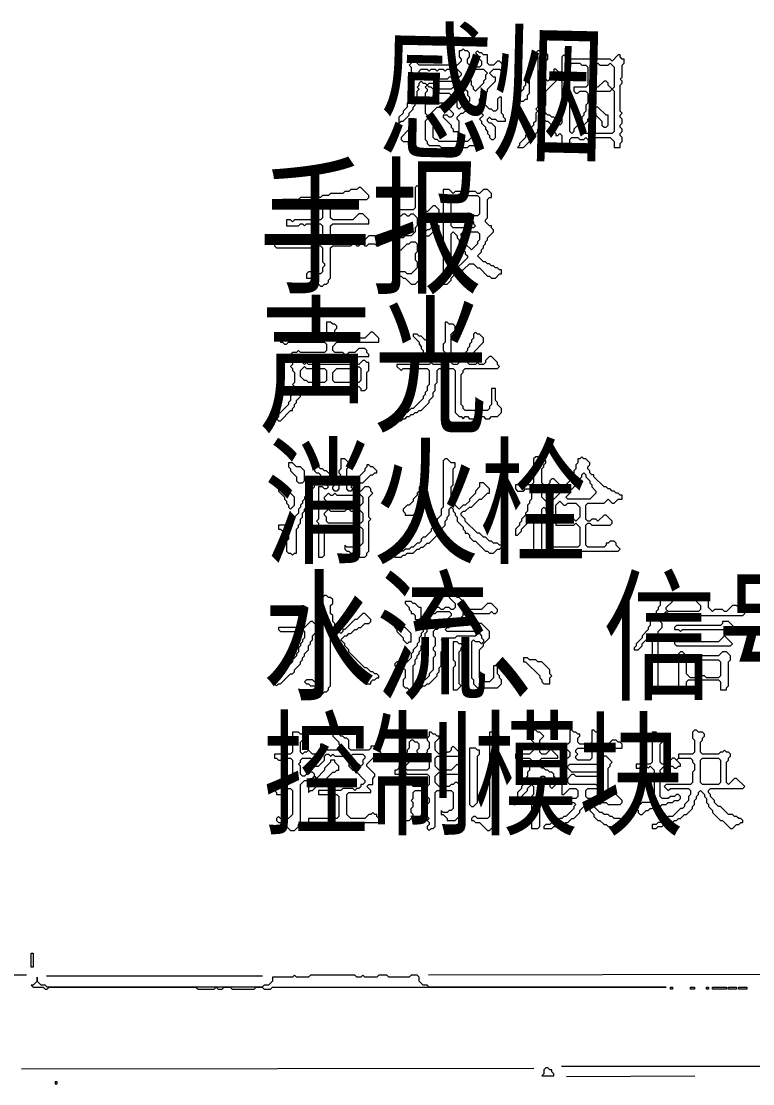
# Model space of a CAD drawing. Extents: x 20 to 3943, y 20 to 2783.
# Drawn here: x 3143 to 3507, y 26 to 555 of the extents above; entities that cross this region are included whole.
import ezdxf

# ---------------------------------------------------------------- set-up
doc = ezdxf.new("R2010")
doc.units = 0
for name, color, linetype, lineweight in [('OCR_TEXT', 6, 'Continuous', 0), ('TRACE_STRAIGHT', 5, 'Continuous', 0), ('TRACE_TEXT_SYMBOL', 6, 'Continuous', 0)]:
    doc.layers.add(name, color=color, linetype=linetype, lineweight=lineweight)
doc.styles.add('wqy-unicode', font='wqy-unicode.lff')

msp = doc.modelspace()

# ---------------------------------------------------------------- linework, layer by layer
at = {"layer": 'TRACE_STRAIGHT', "color": 5}
for p, q in [((2935.62, 79.55), (3145.62, 80.23)), ((3155.62, 79.7), (3263.13, 79.68)), ((3345.62, 80.18), (3843.13, 81)), ((3143.13, 33.44), (3398.13, 33.7)), ((3411.87, 34.74), (3659.38, 34.6)), ((3414.37, 29.59), (3478.14, 29.88))]:
    msp.add_line(p, q, dxfattribs=at)
at = {"layer": 'TRACE_TEXT_SYMBOL', "color": 6}
for points in [[(3363, 541), (3362, 540), (3361, 540), (3361, 537), (3362, 536), (3362, 535), (3360, 533), (3341, 533), (3339, 535), (3337, 535), (3337, 534), (3336, 533), (3337, 532), (3337, 521), (3336, 520), (3336, 515), (3335, 514), (3335, 512), (3333, 510), (3333, 509), (3331, 507), (3331, 504), (3332, 505), (3333, 505), (3336, 508), (3336, 509), (3338, 511), (3338, 512), (3339, 513), (3339, 515), (3340, 516), (3340, 520), (3341, 521), (3340, 522), (3341, 523), (3341, 524), (3342, 525), (3343, 524), (3344, 524), (3345, 523), (3344, 522), (3345, 521), (3345, 520), (3344, 519), (3344, 509), (3345, 508), (3345, 506), (3344, 505), (3344, 496), (3345, 495), (3345, 494), (3346, 493), (3351, 493), (3352, 492), (3365, 492), (3366, 493), (3369, 493), (3370, 494), (3371, 494), (3372, 495), (3371, 496), (3371, 497), (3369, 499), (3369, 502)], [(3383, 507), (3383, 508), (3382, 509), (3382, 517), (3381, 517), (3380, 516), (3380, 511), (3379, 510), (3378, 510), (3377, 511), (3376, 511), (3373, 514), (3372, 514), (3371, 515), (3371, 516), (3375, 520), (3375, 521), (3379, 525), (3379, 527), (3378, 527), (3376, 529), (3378, 531), (3381, 531), (3382, 530), (3383, 530), (3384, 531), (3383, 532), (3383, 533), (3381, 535), (3380, 535), (3378, 533), (3376, 533), (3375, 534), (3375, 538), (3373, 538), (3372, 539), (3371, 539), (3370, 540), (3369, 539), (3370, 538), (3370, 537), (3372, 535), (3372, 533), (3371, 532), (3370, 532), (3369, 533), (3366, 533), (3365, 534), (3365, 536), (3366, 537), (3366, 539), (3365, 540), (3364, 540), (3363, 541)], [(3400, 540), (3399, 539), (3399, 538), (3400, 537), (3400, 512), (3399, 511), (3400, 510), (3399, 509), (3399, 505), (3398, 504), (3398, 503), (3397, 502), (3397, 501), (3394, 498), (3394, 497), (3391, 494), (3391, 493), (3390, 492), (3393, 492), (3399, 498), (3399, 499), (3400, 500), (3400, 501), (3402, 503), (3402, 505), (3403, 506), (3404, 505), (3405, 505), (3407, 503), (3407, 502), (3408, 501), (3408, 500), (3409, 499), (3409, 498), (3410, 498), (3411, 499), (3412, 498), (3412, 491), (3414, 491), (3415, 492), (3416, 492), (3416, 496), (3417, 497), (3420, 497), (3421, 496), (3423, 496), (3424, 497), (3425, 496), (3428, 496), (3429, 497), (3436, 497), (3438, 495), (3438, 492), (3441, 492), (3441, 494), (3442, 495), (3442, 497), (3441, 498), (3441, 499), (3442, 500), (3442, 501), (3441, 502), (3441, 503), (3442, 504)], [(3442, 504), (3442, 506), (3441, 507), (3441, 508), (3442, 509), (3441, 510), (3441, 523), (3442, 524), (3442, 525), (3441, 526), (3442, 527), (3442, 533), (3443, 534), (3443, 536), (3442, 536), (3441, 537), (3441, 538), (3440, 538), (3437, 535), (3436, 536), (3416, 536), (3415, 537), (3414, 537), (3413, 538), (3412, 537), (3412, 530), (3411, 529), (3409, 531), (3408, 531), (3408, 529), (3406, 527), (3406, 526), (3405, 525), (3404, 526), (3404, 535), (3405, 536), (3405, 538), (3404, 539), (3403, 539), (3402, 540), (3400, 540)], [(3369, 502), (3367, 502), (3367, 497), (3365, 495), (3351, 495), (3350, 496), (3349, 496), (3348, 497), (3348, 502), (3350, 504), (3348, 506), (3347, 506), (3346, 507), (3346, 508), (3350, 512), (3355, 512), (3358, 509), (3358, 508), (3357, 507), (3356, 507), (3355, 508), (3353, 508), (3353, 507), (3357, 503), (3357, 502), (3358, 501), (3358, 500), (3361, 500), (3361, 505), (3360, 506), (3360, 507), (3362, 509), (3363, 509), (3364, 510), (3365, 510), (3367, 512), (3368, 512), (3369, 511), (3370, 511), (3373, 508), (3371, 506), (3372, 505), (3372, 504), (3374, 502), (3374, 501), (3375, 500), (3375, 499), (3376, 498), (3376, 497), (3377, 496), (3378, 496), (3379, 497), (3379, 502), (3377, 504), (3376, 504), (3375, 505), (3375, 506), (3376, 507), (3377, 506), (3379, 506), (3380, 505), (3384, 505), (3384, 506), (3383, 507)], [(3311, 472), (3310, 471), (3307, 471), (3306, 470), (3304, 470), (3303, 469), (3297, 469), (3296, 468), (3293, 468), (3292, 467), (3282, 467), (3281, 466), (3273, 466), (3272, 465), (3272, 464), (3275, 464), (3276, 463), (3277, 464), (3293, 464), (3294, 463), (3293, 462), (3293, 457), (3292, 456), (3279, 456), (3278, 455), (3277, 456), (3275, 456), (3275, 453), (3281, 453), (3282, 454), (3283, 454), (3284, 453), (3285, 454), (3292, 454), (3293, 453), (3293, 449), (3294, 448), (3294, 447), (3292, 445), (3270, 445), (3269, 444), (3269, 443), (3270, 442), (3288, 442), (3289, 443), (3292, 443), (3293, 442), (3293, 435), (3294, 434), (3294, 433), (3293, 432), (3293, 430), (3292, 429), (3289, 429), (3288, 430), (3286, 430), (3285, 429), (3285, 427), (3288, 427), (3292, 423), (3293, 423), (3294, 424), (3295, 424), (3296, 425)], [(3296, 425), (3296, 426), (3297, 427), (3297, 442), (3298, 443), (3307, 443), (3308, 444), (3309, 444), (3310, 443), (3311, 443), (3312, 444), (3313, 444), (3314, 443), (3315, 443), (3316, 444), (3319, 444), (3320, 443), (3321, 443), (3322, 444), (3322, 445), (3319, 448), (3316, 448), (3313, 445), (3311, 445), (3310, 446), (3306, 446), (3305, 445), (3304, 445), (3303, 446), (3302, 446), (3301, 445), (3298, 445), (3297, 446), (3297, 453), (3298, 454), (3316, 454), (3316, 456), (3313, 459), (3311, 459), (3308, 456), (3298, 456), (3297, 457), (3297, 464), (3298, 465), (3305, 465), (3306, 466), (3315, 466), (3316, 467), (3316, 468), (3312, 472), (3311, 472)], [(3340, 473), (3339, 472), (3339, 462), (3338, 461), (3329, 461), (3328, 460), (3330, 458), (3332, 458), (3333, 459), (3334, 459), (3335, 458), (3336, 458), (3337, 459), (3338, 459), (3340, 457), (3340, 453), (3339, 452), (3339, 450), (3337, 448), (3334, 448), (3333, 447), (3331, 447), (3330, 446), (3328, 446), (3328, 445), (3330, 443), (3330, 442), (3331, 441), (3332, 441), (3335, 444), (3336, 444), (3337, 445), (3339, 445), (3340, 444), (3340, 440), (3339, 439), (3339, 436), (3340, 435), (3340, 432), (3337, 429), (3335, 429), (3334, 430), (3330, 430), (3330, 428), (3332, 428), (3333, 427), (3334, 427), (3337, 424), (3339, 424), (3343, 428), (3343, 447), (3344, 448), (3346, 448), (3348, 450), (3349, 450), (3350, 451), (3351, 451), (3351, 453), (3349, 453), (3348, 452), (3347, 452), (3346, 451), (3345, 451), (3344, 450)], [(3344, 450), (3343, 451), (3343, 458), (3344, 459), (3346, 459), (3347, 458), (3349, 458), (3350, 459), (3351, 459), (3351, 461), (3349, 463), (3348, 463), (3345, 460), (3343, 462), (3343, 468), (3344, 469), (3344, 471), (3343, 471), (3342, 472), (3341, 472), (3340, 473)], [(3295, 405), (3295, 398), (3294, 397), (3272, 397), (3272, 395), (3273, 395), (3274, 394), (3275, 394), (3276, 395), (3294, 395), (3295, 394), (3295, 391), (3294, 390), (3282, 390), (3281, 391), (3280, 390), (3278, 390), (3277, 389), (3279, 387), (3279, 386), (3278, 385), (3278, 384), (3277, 383), (3278, 382), (3278, 381), (3279, 380), (3279, 375), (3278, 374), (3279, 373), (3278, 372), (3278, 369), (3277, 368), (3277, 366), (3276, 365), (3276, 364), (3271, 359), (3271, 358), (3270, 357), (3271, 356), (3272, 356), (3277, 361), (3278, 361), (3278, 362), (3279, 363), (3279, 364), (3280, 365), (3280, 366), (3282, 368), (3282, 372), (3283, 373), (3311, 373), (3312, 372), (3312, 371), (3314, 371), (3315, 372), (3315, 380), (3316, 381), (3316, 385), (3315, 385), (3314, 386), (3313, 386), (3311, 384), (3286, 384), (3285, 385)], [(3285, 385), (3284, 384), (3283, 385), (3282, 385), (3281, 386), (3281, 387), (3282, 388), (3316, 388), (3316, 389), (3315, 390), (3315, 391), (3314, 392), (3311, 392), (3309, 390), (3306, 390), (3305, 389), (3304, 389), (3303, 390), (3299, 390), (3298, 391), (3298, 393), (3300, 395), (3321, 395), (3321, 397), (3318, 400), (3317, 400), (3314, 397), (3300, 397), (3298, 399), (3299, 400), (3299, 401), (3300, 402), (3300, 403), (3299, 404), (3298, 404), (3297, 405), (3295, 405)], [(3354, 405), (3354, 395), (3353, 394), (3353, 391), (3354, 390), (3354, 386), (3352, 384), (3348, 384), (3347, 385), (3348, 386), (3348, 392), (3346, 394), (3346, 395), (3345, 396), (3344, 396), (3342, 398), (3341, 398), (3340, 399), (3338, 399), (3338, 398), (3341, 395), (3341, 394), (3342, 393), (3342, 392), (3343, 391), (3343, 390), (3344, 389), (3344, 388), (3347, 385), (3346, 384), (3330, 384), (3330, 383), (3332, 381), (3333, 382), (3345, 382), (3346, 381), (3346, 374), (3345, 373), (3345, 371), (3344, 370), (3344, 369), (3343, 368), (3343, 367), (3338, 362), (3337, 362), (3335, 360), (3334, 360), (3333, 359), (3331, 359), (3330, 358), (3329, 358), (3329, 356), (3332, 356), (3333, 357), (3334, 357), (3335, 358), (3336, 358), (3337, 359), (3338, 359), (3339, 360), (3340, 360), (3341, 361), (3342, 361), (3346, 365)], [(3371, 399), (3370, 399), (3369, 400), (3368, 399), (3368, 397), (3367, 396), (3367, 395), (3366, 394), (3366, 393), (3365, 392), (3365, 391), (3363, 389), (3363, 388), (3362, 387), (3362, 386), (3360, 384), (3358, 384), (3357, 385), (3357, 399), (3359, 401), (3359, 403), (3358, 404), (3356, 404), (3355, 405), (3354, 405)], [(3346, 365), (3346, 366), (3348, 368), (3348, 370), (3349, 371), (3349, 374), (3350, 375), (3350, 381), (3351, 382), (3358, 382), (3359, 381), (3359, 360), (3361, 358), (3362, 358), (3363, 357), (3364, 358), (3365, 358), (3366, 357), (3371, 357), (3372, 358), (3373, 358), (3374, 357), (3376, 357), (3377, 358), (3380, 358), (3382, 360), (3382, 362), (3380, 364), (3380, 365), (3379, 366), (3379, 372), (3377, 372), (3377, 364), (3376, 363), (3376, 362), (3375, 361), (3364, 361), (3363, 362), (3363, 363), (3362, 364), (3362, 379), (3363, 380), (3363, 381), (3364, 382), (3380, 382), (3381, 383), (3380, 384), (3380, 385), (3377, 388), (3376, 388), (3374, 386), (3374, 385), (3373, 384), (3371, 384), (3370, 385), (3369, 384), (3366, 384), (3365, 385), (3365, 386), (3368, 389), (3368, 390), (3373, 395), (3373, 397), (3371, 399)], [(3302, 337), (3302, 332), (3301, 331), (3301, 330), (3302, 329), (3301, 328), (3302, 327), (3302, 326), (3301, 325), (3301, 322), (3300, 321), (3299, 321), (3298, 322), (3298, 323), (3299, 324), (3299, 326), (3298, 327), (3298, 328), (3295, 331), (3294, 331), (3293, 332), (3292, 332), (3291, 333), (3290, 333), (3289, 332), (3289, 331), (3290, 330), (3291, 330), (3292, 329), (3292, 328), (3294, 326), (3294, 325), (3296, 323), (3295, 322), (3294, 322), (3293, 323), (3291, 323), (3291, 307), (3290, 306), (3291, 305), (3291, 288), (3293, 288), (3294, 289), (3294, 301), (3296, 303), (3312, 303), (3313, 302), (3313, 295), (3311, 293), (3305, 293), (3304, 294), (3304, 292), (3305, 291), (3306, 291), (3307, 290), (3308, 290), (3310, 288), (3314, 288), (3315, 289), (3315, 290), (3316, 291), (3316, 306), (3317, 307), (3316, 308)], [(3316, 308), (3316, 318), (3318, 320), (3317, 321), (3317, 322), (3316, 323), (3314, 323), (3312, 321), (3310, 321), (3309, 322), (3312, 325), (3313, 325), (3317, 329), (3318, 329), (3319, 330), (3320, 330), (3320, 331), (3318, 333), (3317, 333), (3316, 334), (3315, 334), (3315, 333), (3314, 332), (3314, 331), (3310, 327), (3310, 326), (3307, 323), (3308, 322), (3307, 321), (3306, 321), (3305, 322), (3305, 332), (3307, 334), (3307, 335), (3306, 335), (3304, 337), (3302, 337)], [(3354, 337), (3353, 336), (3353, 313), (3352, 312), (3352, 309), (3350, 307), (3350, 306), (3349, 305), (3349, 304), (3347, 302), (3347, 301), (3344, 298), (3343, 298), (3342, 297), (3342, 296), (3341, 295), (3340, 295), (3338, 293), (3337, 293), (3336, 292), (3334, 292), (3333, 291), (3332, 291), (3331, 290), (3329, 290), (3329, 288), (3332, 288), (3333, 289), (3334, 289), (3335, 290), (3338, 290), (3340, 292), (3341, 292), (3342, 293), (3343, 293), (3345, 295), (3346, 295), (3350, 299), (3350, 300), (3351, 301), (3352, 301), (3352, 302), (3354, 304), (3354, 306), (3355, 307), (3355, 308), (3356, 309), (3356, 312), (3357, 313), (3358, 312), (3358, 311), (3359, 310), (3359, 309), (3360, 308), (3360, 306), (3363, 303), (3363, 302), (3364, 301), (3364, 300), (3365, 300), (3366, 299), (3366, 298), (3368, 296), (3369, 296)], [(3369, 296), (3374, 291), (3375, 291), (3376, 290), (3378, 290), (3380, 292), (3381, 292), (3382, 293), (3382, 294), (3381, 294), (3380, 295), (3378, 295), (3377, 296), (3376, 296), (3374, 298), (3373, 298), (3371, 300), (3370, 300), (3364, 306), (3364, 307), (3362, 309), (3362, 310), (3363, 311), (3364, 311), (3366, 313), (3367, 313), (3371, 317), (3372, 317), (3375, 320), (3376, 320), (3376, 322), (3373, 325), (3371, 325), (3371, 323), (3369, 321), (3369, 320), (3366, 317), (3366, 316), (3364, 314), (3363, 314), (3361, 312), (3359, 314), (3359, 315), (3357, 317), (3357, 323), (3358, 324), (3358, 332), (3359, 333), (3359, 335), (3357, 335), (3355, 337), (3354, 337)], [(3399, 338), (3398, 337), (3398, 325), (3397, 324), (3389, 324), (3389, 322), (3390, 321), (3393, 321), (3394, 322), (3396, 322), (3397, 321), (3397, 317), (3396, 316), (3396, 315), (3395, 314), (3395, 311), (3394, 310), (3394, 309), (3392, 307), (3392, 306), (3391, 305), (3391, 304), (3389, 302), (3389, 299), (3390, 299), (3392, 301), (3392, 302), (3395, 305), (3395, 306), (3396, 307), (3396, 308), (3397, 309), (3398, 308), (3398, 291), (3397, 290), (3397, 289), (3401, 289), (3402, 290), (3402, 312), (3403, 313), (3404, 312), (3404, 311), (3407, 308), (3408, 308), (3409, 309), (3409, 314), (3411, 316), (3413, 314), (3414, 314), (3415, 315), (3419, 315), (3421, 313), (3421, 308), (3419, 306), (3418, 307), (3414, 307), (3413, 306), (3409, 306), (3409, 304), (3418, 304), (3419, 305), (3421, 303), (3421, 294), (3420, 293)], [(3419, 334), (3419, 332), (3418, 331), (3418, 329), (3416, 327), (3416, 326), (3414, 324), (3414, 323), (3412, 321), (3411, 322), (3411, 324), (3408, 327), (3407, 327), (3406, 326), (3406, 325), (3405, 324), (3403, 324), (3402, 325), (3402, 332), (3403, 333), (3403, 334), (3404, 335), (3404, 336), (3403, 337), (3401, 337), (3400, 338), (3399, 338)], [(3420, 293), (3405, 293), (3405, 291), (3440, 291), (3441, 292), (3439, 294), (3439, 295), (3438, 296), (3436, 296), (3435, 295), (3434, 295), (3434, 294), (3433, 293), (3425, 293), (3424, 294), (3424, 304), (3425, 305), (3426, 305), (3427, 304), (3436, 304), (3437, 305), (3437, 306), (3434, 309), (3433, 309), (3430, 306), (3429, 307), (3427, 307), (3426, 306), (3425, 306), (3424, 307), (3424, 314), (3425, 315), (3433, 315), (3435, 317), (3437, 315), (3438, 315), (3440, 317), (3442, 317), (3442, 319), (3441, 319), (3440, 320), (3439, 320), (3438, 321), (3437, 321), (3436, 322), (3435, 322), (3434, 323), (3433, 323), (3428, 328), (3428, 329), (3427, 329), (3426, 330), (3426, 331), (3425, 332), (3425, 333), (3426, 334), (3426, 335), (3424, 337), (3423, 337), (3422, 338), (3421, 337), (3420, 337), (3420, 335), (3419, 334)], [(3478, 270), (3478, 268), (3479, 267), (3479, 266), (3481, 264), (3481, 262), (3480, 261), (3465, 261), (3464, 262), (3464, 263), (3467, 266), (3467, 268), (3466, 268), (3465, 269), (3462, 269), (3462, 268), (3461, 267), (3461, 264), (3460, 263), (3460, 262), (3459, 261), (3459, 260), (3458, 259), (3458, 258), (3456, 256), (3456, 254), (3455, 253), (3455, 252), (3452, 249), (3452, 248), (3449, 245), (3449, 244), (3448, 243), (3448, 242), (3450, 242), (3452, 244), (3452, 245), (3455, 248), (3456, 248), (3457, 247), (3457, 221), (3459, 221), (3460, 222), (3460, 251), (3462, 253), (3462, 255), (3461, 256), (3461, 257), (3463, 259), (3463, 260), (3464, 261), (3466, 259), (3502, 259), (3503, 260), (3499, 264), (3497, 264), (3494, 261), (3493, 261), (3492, 262), (3488, 262), (3487, 261), (3485, 263), (3485, 266), (3483, 268)], [(3483, 268), (3482, 268), (3480, 270), (3478, 270)], [(3294, 269), (3293, 268), (3293, 227), (3292, 226), (3291, 227), (3290, 226), (3289, 226), (3288, 227), (3285, 227), (3284, 226), (3285, 225), (3286, 225), (3287, 224), (3289, 224), (3291, 222), (3291, 221), (3292, 220), (3293, 220), (3294, 221), (3295, 221), (3296, 222), (3296, 223), (3297, 224), (3297, 250), (3298, 251), (3299, 250), (3299, 248), (3300, 247), (3300, 245), (3301, 244), (3301, 243), (3302, 242), (3302, 241), (3304, 239), (3304, 237), (3306, 235), (3306, 234), (3308, 232), (3308, 231), (3309, 231), (3315, 225), (3317, 225), (3317, 226), (3318, 227), (3319, 227), (3320, 228), (3321, 228), (3321, 229), (3320, 230), (3319, 230), (3318, 231), (3317, 231), (3315, 233), (3314, 233), (3306, 241), (3306, 242), (3304, 244), (3304, 245), (3302, 247), (3304, 249), (3305, 249), (3306, 250), (3307, 250), (3309, 252)], [(3309, 252), (3310, 252), (3311, 253), (3312, 253), (3314, 255), (3316, 255), (3317, 256), (3317, 257), (3314, 260), (3313, 260), (3310, 257), (3309, 257), (3304, 252), (3303, 252), (3303, 251), (3302, 250), (3299, 253), (3299, 255), (3298, 256), (3298, 259), (3297, 260), (3297, 264), (3298, 265), (3298, 267), (3297, 268), (3296, 268), (3295, 269), (3294, 269)], [(3356, 269), (3356, 268), (3359, 265), (3359, 263), (3358, 262), (3357, 262), (3356, 263), (3354, 263), (3353, 262), (3352, 262), (3351, 263), (3347, 263), (3346, 262), (3346, 261), (3347, 260), (3349, 260), (3350, 261), (3356, 261), (3357, 260), (3357, 259), (3354, 256), (3354, 255), (3352, 253), (3351, 253), (3350, 252), (3349, 252), (3348, 251), (3348, 249), (3349, 248), (3349, 244), (3348, 243), (3348, 242), (3349, 241), (3349, 239), (3348, 238), (3348, 232), (3346, 230), (3346, 229), (3344, 227), (3343, 227), (3339, 223), (3338, 224), (3338, 234), (3339, 235), (3339, 237), (3340, 238), (3340, 239), (3341, 240), (3341, 241), (3342, 242), (3342, 244), (3343, 245), (3343, 247), (3344, 248), (3344, 250), (3345, 251), (3345, 252), (3346, 253), (3346, 255), (3347, 256), (3347, 257), (3345, 257), (3345, 256), (3344, 255)], [(3380, 223), (3382, 225), (3382, 227), (3381, 228), (3381, 229), (3380, 230), (3380, 234), (3378, 234), (3378, 228), (3376, 226), (3373, 226), (3371, 228), (3371, 242), (3373, 244), (3373, 245), (3376, 248), (3376, 251), (3372, 255), (3371, 255), (3369, 257), (3367, 257), (3367, 255), (3370, 252), (3369, 251), (3355, 251), (3354, 252), (3355, 253), (3356, 253), (3360, 257), (3361, 257), (3363, 259), (3363, 260), (3364, 261), (3367, 261), (3368, 260), (3376, 260), (3377, 261), (3378, 260), (3379, 260), (3380, 261), (3380, 262), (3377, 265), (3375, 265), (3372, 262), (3364, 262), (3363, 263), (3363, 266), (3361, 268), (3360, 268), (3359, 269), (3356, 269)], [(3344, 255), (3344, 254), (3343, 253), (3343, 251), (3342, 250), (3342, 249), (3341, 248), (3341, 246), (3340, 245), (3340, 244), (3338, 242), (3338, 241), (3337, 240), (3337, 238), (3334, 235), (3333, 235), (3332, 236), (3330, 236), (3329, 235), (3329, 234), (3331, 234), (3332, 233), (3333, 233), (3334, 232), (3334, 228), (3333, 227), (3333, 224), (3334, 223), (3335, 223), (3336, 222), (3341, 222), (3343, 224), (3344, 224), (3345, 225), (3346, 225), (3350, 229), (3350, 230), (3351, 231), (3351, 233), (3352, 234), (3352, 241), (3354, 243), (3354, 245), (3352, 247), (3353, 248), (3359, 248), (3360, 249), (3369, 249), (3370, 250), (3371, 250), (3372, 249), (3372, 248), (3373, 247), (3373, 246), (3372, 245), (3371, 246), (3369, 246), (3368, 247), (3367, 246), (3367, 228), (3368, 227), (3368, 225), (3370, 223), (3380, 223)], [(3278, 201), (3278, 191), (3277, 190), (3269, 190), (3269, 188), (3270, 188), (3271, 187), (3272, 187), (3273, 188), (3277, 188), (3278, 187), (3278, 178), (3277, 177), (3276, 177), (3275, 176), (3272, 176), (3271, 175), (3269, 175), (3269, 172), (3270, 171), (3270, 170), (3273, 170), (3276, 173), (3277, 173), (3278, 172), (3278, 160), (3276, 158), (3272, 158), (3271, 159), (3270, 158), (3270, 157), (3271, 156), (3272, 156), (3273, 155), (3274, 155), (3277, 152), (3279, 152), (3281, 154), (3281, 155), (3282, 156), (3282, 175), (3284, 177), (3286, 177), (3287, 178), (3288, 178), (3289, 177), (3286, 174), (3286, 171), (3287, 172), (3288, 172), (3292, 176), (3293, 176), (3294, 177), (3295, 177), (3295, 178), (3298, 181), (3299, 181), (3300, 182), (3301, 182), (3301, 184), (3299, 186), (3299, 187), (3297, 187), (3297, 186)], [(3302, 193), (3301, 192), (3295, 192), (3294, 193), (3294, 194), (3293, 195), (3292, 195), (3292, 193), (3291, 192), (3291, 191), (3290, 190), (3288, 190), (3286, 192), (3285, 191), (3284, 191), (3283, 190), (3282, 191), (3282, 196), (3284, 198), (3284, 199), (3283, 200), (3282, 200), (3281, 201), (3278, 201)], [(3300, 170), (3301, 169), (3301, 159), (3300, 158), (3286, 158), (3286, 156), (3287, 155), (3291, 155), (3292, 156), (3293, 156), (3294, 155), (3298, 155), (3299, 156), (3300, 156), (3301, 155), (3302, 155), (3303, 156), (3321, 156), (3322, 157), (3320, 159), (3320, 160), (3319, 160), (3318, 161), (3317, 160), (3316, 160), (3314, 158), (3307, 158), (3305, 160), (3305, 170), (3306, 171), (3317, 171), (3317, 172), (3315, 174), (3316, 175), (3318, 175), (3318, 178), (3319, 179), (3319, 180), (3315, 184), (3315, 185), (3319, 189), (3320, 189), (3321, 190), (3322, 190), (3322, 191), (3319, 194), (3317, 194), (3317, 193), (3316, 192), (3307, 192), (3306, 193), (3306, 197), (3305, 198), (3304, 198), (3303, 199), (3302, 199), (3300, 201), (3299, 201), (3298, 200), (3298, 199), (3301, 196), (3301, 195), (3302, 194), (3302, 193)], [(3346, 201), (3346, 199), (3345, 198), (3345, 197), (3346, 196), (3346, 193), (3345, 192), (3345, 191), (3344, 190), (3341, 190), (3340, 191), (3340, 192), (3341, 193), (3341, 195), (3340, 196), (3339, 196), (3338, 197), (3337, 197), (3336, 196), (3336, 193), (3335, 192), (3335, 191), (3334, 190), (3334, 189), (3333, 188), (3333, 187), (3332, 186), (3332, 185), (3331, 184), (3331, 183), (3330, 182), (3329, 182), (3329, 180), (3331, 180), (3332, 181), (3334, 181), (3335, 180), (3345, 180), (3346, 179), (3346, 175), (3345, 174), (3338, 174), (3337, 175), (3336, 175), (3335, 176), (3334, 176), (3334, 157), (3336, 157), (3338, 159), (3338, 160), (3337, 161), (3337, 163), (3338, 164), (3338, 166), (3337, 167), (3338, 168), (3338, 171), (3339, 172), (3344, 172), (3345, 171), (3345, 169), (3346, 168), (3346, 166), (3345, 165)], [(3354, 190), (3351, 190), (3349, 192), (3349, 196), (3351, 198), (3351, 199), (3350, 199), (3349, 200), (3348, 200), (3347, 201), (3346, 201)], [(3397, 202), (3397, 197), (3398, 196), (3398, 192), (3396, 190), (3389, 190), (3389, 188), (3390, 187), (3391, 188), (3396, 188), (3397, 187), (3397, 185), (3396, 184), (3396, 182), (3395, 181), (3395, 179), (3394, 178), (3394, 177), (3393, 176), (3393, 175), (3392, 174), (3392, 173), (3390, 171), (3390, 169), (3388, 167), (3388, 165), (3389, 165), (3392, 168), (3392, 169), (3395, 172), (3395, 173), (3397, 175), (3398, 174), (3398, 170), (3397, 169), (3397, 153), (3400, 153), (3401, 154), (3401, 178), (3402, 179), (3403, 179), (3404, 178), (3404, 177), (3406, 175), (3406, 174), (3407, 173), (3409, 175), (3409, 178), (3408, 179), (3408, 180), (3407, 181), (3406, 181), (3405, 182), (3404, 182), (3403, 183), (3402, 183), (3401, 184), (3401, 187), (3402, 188), (3410, 188), (3410, 189), (3407, 192), (3408, 193), (3414, 193)], [(3421, 199), (3421, 200), (3420, 200), (3419, 201), (3418, 201), (3417, 202), (3416, 202), (3416, 196), (3415, 195), (3407, 195), (3407, 193), (3404, 190), (3402, 190), (3401, 191), (3401, 197), (3403, 199), (3401, 201), (3400, 201), (3399, 202), (3397, 202)], [(3438, 158), (3437, 159), (3436, 159), (3435, 160), (3433, 160), (3432, 161), (3431, 161), (3428, 164), (3428, 165), (3429, 166), (3430, 166), (3431, 165), (3432, 166), (3434, 166), (3435, 165), (3441, 165), (3442, 166), (3442, 167), (3439, 170), (3437, 170), (3435, 168), (3434, 168), (3433, 167), (3431, 167), (3430, 168), (3425, 168), (3424, 169), (3424, 172), (3425, 173), (3431, 173), (3432, 172), (3432, 171), (3435, 171), (3435, 183), (3436, 184), (3436, 185), (3437, 186), (3434, 189), (3433, 189), (3431, 187), (3430, 188), (3430, 192), (3431, 193), (3442, 193), (3442, 195), (3441, 196), (3440, 196), (3439, 197), (3437, 197), (3435, 195), (3431, 195), (3430, 196), (3430, 197), (3432, 199), (3430, 201), (3429, 201), (3428, 202), (3427, 202), (3427, 196), (3426, 195), (3421, 195), (3420, 196), (3420, 198), (3421, 199)], [(3478, 202), (3477, 201), (3477, 198), (3478, 197), (3478, 191), (3477, 190), (3470, 190), (3470, 188), (3469, 187), (3468, 188), (3467, 188), (3465, 186), (3464, 186), (3463, 185), (3462, 185), (3461, 186), (3461, 195), (3463, 197), (3463, 199), (3462, 200), (3460, 200), (3459, 201), (3457, 201), (3457, 186), (3456, 185), (3449, 185), (3449, 183), (3453, 183), (3454, 184), (3455, 183), (3456, 184), (3458, 182), (3458, 168), (3456, 166), (3452, 166), (3451, 165), (3449, 165), (3449, 163), (3450, 162), (3450, 161), (3451, 160), (3452, 160), (3454, 162), (3455, 162), (3456, 163), (3457, 163), (3458, 164), (3461, 164), (3462, 165), (3464, 165), (3465, 166), (3467, 166), (3468, 167), (3470, 167), (3471, 168), (3471, 169), (3470, 170), (3469, 170), (3468, 169), (3466, 169), (3465, 168), (3462, 168), (3461, 169), (3461, 179)], [(3480, 171), (3481, 172), (3483, 170), (3483, 169), (3484, 168), (3484, 166), (3485, 165), (3485, 164), (3487, 162), (3487, 161), (3491, 157), (3492, 157), (3496, 153), (3497, 153), (3499, 155), (3500, 155), (3501, 156), (3502, 156), (3502, 157), (3501, 158), (3500, 158), (3499, 159), (3498, 159), (3497, 160), (3495, 160), (3491, 164), (3490, 164), (3488, 166), (3488, 167), (3486, 169), (3486, 170), (3485, 171), (3485, 172), (3486, 173), (3502, 173), (3503, 174), (3499, 178), (3498, 178), (3495, 175), (3494, 176), (3494, 186), (3495, 187), (3495, 188), (3496, 189), (3496, 190), (3495, 191), (3494, 191), (3493, 192), (3492, 191), (3491, 191), (3490, 190), (3482, 190), (3481, 191), (3481, 196), (3482, 197), (3482, 198), (3483, 199), (3483, 200), (3482, 201), (3480, 201), (3479, 202), (3478, 202)], [(3345, 165), (3345, 159), (3346, 158), (3345, 157), (3346, 156), (3346, 155), (3345, 154), (3345, 153), (3346, 152), (3347, 153), (3348, 153), (3349, 154), (3349, 171), (3350, 172), (3357, 172), (3358, 171), (3358, 163), (3357, 162), (3356, 162), (3355, 161), (3353, 161), (3352, 162), (3352, 160), (3353, 160), (3355, 158), (3355, 157), (3359, 157), (3361, 159), (3361, 171), (3362, 172), (3362, 174), (3360, 176), (3359, 176), (3358, 175), (3357, 175), (3356, 174), (3351, 174), (3349, 176), (3349, 179), (3351, 181), (3352, 180), (3363, 180), (3364, 181), (3362, 183), (3362, 184), (3361, 184), (3360, 185), (3357, 182), (3355, 182), (3354, 183), (3353, 183), (3352, 182), (3351, 182), (3349, 184), (3349, 188), (3350, 189), (3362, 189), (3362, 190), (3358, 194), (3357, 193), (3357, 192), (3356, 191), (3355, 191), (3354, 190)], [(3414, 193), (3416, 191), (3416, 189), (3415, 188), (3414, 188), (3413, 189), (3412, 189), (3412, 170), (3413, 170), (3416, 173), (3419, 173), (3420, 172), (3420, 169), (3419, 168), (3405, 168), (3405, 167), (3406, 166), (3406, 165), (3407, 166), (3418, 166), (3419, 165), (3418, 164), (3418, 163), (3414, 159), (3413, 159), (3412, 158), (3411, 158), (3410, 157), (3409, 157), (3408, 156), (3407, 156), (3406, 155), (3404, 155), (3403, 154), (3403, 153), (3407, 153), (3408, 154), (3411, 154), (3412, 155), (3413, 155), (3414, 156), (3415, 156), (3417, 158), (3418, 158), (3421, 161), (3421, 162), (3424, 165), (3426, 163), (3426, 162), (3428, 160), (3428, 159), (3430, 157), (3431, 157), (3433, 155), (3434, 155), (3435, 154), (3436, 154), (3437, 153), (3438, 153), (3441, 156), (3442, 156), (3442, 157), (3441, 158), (3438, 158)], [(3297, 186), (3294, 183), (3294, 182), (3290, 178), (3289, 179), (3289, 180), (3288, 181), (3287, 181), (3286, 180), (3285, 180), (3284, 179), (3283, 179), (3282, 180), (3282, 184), (3281, 185), (3282, 186), (3282, 187), (3283, 188), (3287, 188), (3288, 187), (3288, 185), (3289, 184), (3291, 184), (3294, 187), (3294, 189), (3295, 190), (3296, 190), (3297, 189), (3298, 190), (3299, 189), (3303, 189), (3304, 190), (3305, 190), (3306, 189), (3307, 189), (3308, 190), (3313, 190), (3314, 189), (3314, 188), (3313, 187), (3313, 185), (3312, 184), (3311, 185), (3309, 185), (3308, 186), (3307, 186), (3306, 185), (3306, 184), (3308, 182), (3309, 182), (3314, 177), (3314, 176), (3313, 175), (3312, 175), (3312, 174), (3311, 173), (3310, 173), (3309, 172), (3308, 173), (3303, 173), (3302, 172), (3291, 172), (3291, 170), (3300, 170)], [(3461, 179), (3462, 180), (3461, 181), (3461, 182), (3463, 184), (3467, 184), (3468, 183), (3469, 183), (3470, 184), (3471, 184), (3471, 185), (3469, 187), (3470, 188), (3476, 188), (3477, 187), (3477, 186), (3478, 185), (3478, 182), (3477, 181), (3477, 176), (3476, 175), (3464, 175), (3463, 174), (3465, 172), (3466, 173), (3475, 173), (3476, 172), (3476, 170), (3475, 169), (3475, 167), (3473, 165), (3473, 164), (3472, 163), (3471, 163), (3467, 159), (3465, 159), (3463, 157), (3462, 157), (3461, 156), (3460, 156), (3459, 155), (3457, 155), (3457, 153), (3459, 153), (3460, 154), (3462, 154), (3463, 155), (3465, 155), (3466, 156), (3467, 156), (3468, 157), (3469, 157), (3470, 158), (3471, 158), (3473, 160), (3474, 160), (3477, 163), (3477, 164), (3478, 165), (3478, 167), (3479, 168), (3479, 169), (3480, 170), (3480, 171)]]:
    msp.add_lwpolyline(points, dxfattribs=at)
for points in [[(3341, 530), (3342, 531), (3345, 531), (3346, 530), (3347, 531), (3349, 531), (3350, 530), (3351, 531), (3353, 531), (3354, 530), (3355, 531), (3356, 531), (3358, 529), (3358, 528), (3357, 527), (3356, 527), (3355, 526), (3348, 526), (3347, 527), (3345, 527), (3344, 526), (3342, 526), (3341, 527)], [(3359, 530), (3360, 531), (3362, 529), (3362, 528), (3361, 527), (3359, 529)], [(3366, 530), (3367, 531), (3373, 531), (3375, 529), (3374, 528), (3374, 526), (3373, 525), (3373, 524), (3369, 520), (3368, 521), (3368, 522), (3367, 523), (3367, 525), (3366, 526)], [(3416, 533), (3417, 534), (3421, 534), (3422, 533), (3424, 533), (3425, 532), (3425, 523), (3424, 522), (3418, 522), (3418, 520), (3419, 519), (3420, 519), (3421, 520), (3424, 520), (3425, 519), (3425, 514), (3424, 513), (3424, 510), (3423, 509), (3423, 508), (3422, 507), (3422, 506), (3421, 505), (3421, 504), (3418, 501), (3418, 500), (3417, 499), (3416, 500)], [(3429, 533), (3430, 534), (3431, 533), (3435, 533), (3436, 534), (3438, 532), (3438, 522), (3437, 521), (3435, 523), (3435, 524), (3434, 525), (3433, 525), (3430, 522), (3429, 522), (3428, 523), (3428, 529), (3429, 530)], [(3349, 524), (3350, 525), (3362, 525), (3364, 523), (3364, 521), (3365, 520), (3365, 518), (3366, 517), (3366, 515), (3365, 514), (3364, 514), (3361, 511), (3360, 512), (3360, 517), (3361, 518), (3361, 521), (3359, 523), (3357, 521), (3348, 521), (3347, 522), (3346, 522), (3345, 523), (3346, 524)], [(3394, 526), (3394, 523), (3393, 522), (3393, 521), (3391, 519), (3390, 519), (3390, 516), (3391, 515), (3393, 515), (3394, 516), (3395, 516), (3395, 518), (3396, 519), (3396, 525), (3395, 526)], [(3410, 526), (3411, 526), (3412, 525), (3412, 504), (3411, 503), (3410, 504), (3410, 505), (3408, 507), (3407, 507), (3406, 508), (3405, 508), (3403, 510), (3403, 512), (3404, 513), (3404, 520)], [(3348, 518), (3349, 519), (3356, 519), (3357, 518), (3357, 515), (3356, 514), (3349, 514), (3348, 515)], [(3436, 520), (3437, 521), (3438, 520), (3438, 500), (3437, 499), (3422, 499), (3421, 500), (3422, 501), (3422, 502), (3425, 505), (3425, 506), (3426, 507), (3426, 508), (3428, 510), (3429, 509), (3429, 508), (3432, 505), (3432, 503), (3433, 502), (3434, 502), (3435, 503), (3435, 508), (3434, 508), (3430, 512), (3429, 512), (3428, 513), (3428, 519), (3429, 520)], [(3339, 506), (3338, 505), (3338, 504), (3336, 502), (3336, 501), (3332, 497), (3332, 496), (3333, 495), (3337, 495), (3338, 496), (3338, 497), (3339, 498)], [(3353, 471), (3353, 424), (3355, 424), (3357, 426), (3357, 427), (3359, 429), (3360, 429), (3362, 431), (3363, 431), (3366, 434), (3368, 434), (3370, 432), (3371, 432), (3375, 428), (3376, 428), (3377, 427), (3379, 427), (3381, 429), (3382, 429), (3382, 431), (3381, 431), (3380, 432), (3379, 432), (3378, 433), (3377, 433), (3376, 434), (3375, 434), (3374, 435), (3373, 435), (3370, 438), (3372, 440), (3372, 441), (3373, 442), (3373, 443), (3374, 444), (3374, 445), (3375, 446), (3375, 447), (3378, 450), (3378, 451), (3377, 452), (3377, 453), (3376, 453), (3374, 455), (3374, 456), (3375, 457), (3375, 466), (3376, 467), (3377, 467), (3377, 469), (3375, 471), (3373, 471), (3371, 469), (3370, 469), (3369, 470), (3366, 470), (3365, 469), (3363, 469), (3362, 470), (3359, 470), (3358, 469), (3356, 471)], [(3357, 467), (3358, 468), (3370, 468), (3371, 467), (3371, 459), (3370, 458), (3368, 458), (3367, 459), (3364, 459), (3364, 457), (3365, 456), (3367, 456), (3368, 455), (3368, 454), (3369, 453), (3368, 452), (3358, 452), (3357, 453)], [(3357, 449), (3358, 450), (3360, 448), (3360, 447), (3361, 446), (3361, 444), (3362, 443), (3362, 442), (3364, 440), (3364, 439), (3365, 438), (3365, 437), (3358, 430), (3357, 431)], [(3362, 449), (3363, 450), (3370, 450), (3371, 449), (3371, 446), (3370, 445), (3370, 444), (3367, 441), (3364, 444), (3364, 445), (3363, 446), (3363, 447), (3362, 448)], [(3284, 383), (3285, 382), (3294, 382), (3295, 381), (3295, 376), (3294, 375), (3286, 375), (3285, 376), (3284, 376), (3282, 378), (3282, 381)], [(3310, 382), (3311, 383), (3312, 382), (3312, 376), (3311, 375), (3299, 375), (3298, 376), (3298, 380), (3300, 382)], [(3276, 335), (3276, 333), (3277, 332), (3277, 331), (3280, 328), (3280, 326), (3281, 325), (3283, 325), (3284, 326), (3284, 331), (3282, 333), (3280, 333), (3278, 335)], [(3288, 328), (3288, 327), (3287, 326), (3287, 323), (3285, 321), (3285, 319), (3284, 318), (3284, 317), (3283, 316), (3283, 315), (3282, 314), (3282, 313), (3281, 312), (3281, 310), (3279, 308), (3279, 307), (3276, 304), (3271, 304), (3271, 302), (3272, 302), (3273, 301), (3274, 301), (3276, 299), (3276, 297), (3275, 296), (3275, 291), (3276, 290), (3277, 290), (3278, 289), (3279, 290), (3280, 290), (3280, 302), (3281, 303), (3281, 304), (3282, 305), (3282, 307), (3283, 308), (3283, 310), (3284, 311), (3284, 312), (3285, 313), (3285, 315), (3286, 316), (3286, 317), (3287, 318), (3287, 320), (3288, 321), (3288, 322), (3289, 323), (3289, 324), (3290, 325), (3290, 328)], [(3422, 329), (3423, 330), (3424, 329), (3424, 328), (3426, 326), (3426, 325), (3427, 324), (3427, 323), (3429, 321), (3429, 320), (3426, 317), (3415, 317), (3414, 318), (3416, 320), (3416, 321), (3420, 325), (3420, 326), (3422, 328)], [(3271, 323), (3271, 321), (3274, 318), (3274, 317), (3275, 316), (3275, 315), (3276, 314), (3276, 313), (3277, 312), (3279, 314), (3279, 318), (3275, 322), (3274, 322), (3273, 323)], [(3341, 323), (3341, 321), (3340, 320), (3340, 319), (3338, 317), (3338, 316), (3336, 314), (3335, 314), (3333, 312), (3333, 311), (3334, 310), (3334, 309), (3338, 309), (3340, 311), (3340, 312), (3341, 313), (3341, 314), (3342, 315), (3342, 318), (3343, 319), (3343, 323)], [(3296, 320), (3297, 319), (3298, 319), (3299, 320), (3300, 319), (3309, 319), (3310, 320), (3311, 320), (3313, 318), (3313, 315), (3311, 313), (3310, 314), (3297, 314), (3296, 313), (3295, 314), (3295, 316), (3294, 317), (3294, 318)], [(3402, 321), (3403, 322), (3411, 322), (3412, 321), (3406, 315), (3405, 316), (3404, 316), (3402, 318)], [(3296, 312), (3297, 311), (3304, 311), (3305, 312), (3306, 312), (3307, 311), (3310, 311), (3311, 312), (3313, 310), (3313, 306), (3312, 305), (3296, 305), (3295, 306), (3295, 308), (3294, 309), (3294, 310)], [(3334, 266), (3334, 265), (3336, 263), (3336, 262), (3337, 261), (3337, 260), (3338, 260), (3339, 259), (3339, 257), (3341, 257), (3342, 258), (3342, 263), (3341, 263), (3339, 265), (3338, 265), (3337, 266)], [(3287, 256), (3284, 253), (3271, 253), (3271, 252), (3272, 251), (3281, 251), (3282, 252), (3283, 252), (3284, 251), (3284, 248), (3283, 247), (3283, 246), (3282, 245), (3282, 244), (3281, 243), (3281, 241), (3280, 240), (3280, 239), (3278, 237), (3278, 236), (3274, 232), (3274, 231), (3269, 226), (3269, 225), (3270, 224), (3271, 225), (3272, 225), (3277, 230), (3278, 230), (3279, 231), (3279, 232), (3282, 235), (3282, 236), (3283, 237), (3283, 238), (3284, 239), (3284, 240), (3286, 242), (3286, 244), (3287, 245), (3287, 246), (3288, 247), (3288, 249), (3291, 252), (3290, 253), (3290, 254), (3288, 256)], [(3329, 255), (3329, 253), (3330, 252), (3330, 251), (3333, 248), (3333, 247), (3335, 245), (3336, 246), (3337, 246), (3337, 250), (3334, 253), (3332, 253), (3330, 255)], [(3492, 256), (3492, 255), (3491, 254), (3469, 254), (3468, 253), (3468, 252), (3470, 252), (3471, 251), (3472, 252), (3498, 252), (3498, 253), (3495, 256)], [(3493, 249), (3490, 246), (3468, 246), (3468, 245), (3469, 244), (3496, 244), (3497, 245)], [(3358, 246), (3358, 237), (3359, 236), (3359, 234), (3358, 233), (3358, 222), (3360, 222), (3362, 224), (3361, 225), (3361, 241), (3362, 242), (3362, 243), (3363, 244), (3362, 245), (3361, 245), (3360, 246)], [(3393, 238), (3393, 236), (3394, 236), (3401, 229), (3401, 228), (3402, 227), (3402, 226), (3403, 225), (3406, 225), (3406, 228), (3407, 229), (3406, 230), (3406, 232), (3402, 236), (3400, 236), (3399, 237), (3396, 237), (3395, 238)], [(3471, 241), (3470, 240), (3470, 221), (3471, 220), (3472, 221), (3473, 221), (3474, 222), (3474, 226), (3475, 227), (3490, 227), (3491, 226), (3491, 222), (3494, 222), (3494, 223), (3495, 224), (3495, 236), (3496, 237), (3496, 239), (3494, 241), (3492, 241), (3490, 239), (3474, 239), (3472, 241)], [(3474, 236), (3475, 237), (3490, 237), (3491, 236), (3491, 229), (3490, 228), (3484, 228), (3483, 229), (3481, 229), (3480, 228), (3476, 228), (3474, 230)], [(3376, 201), (3376, 159), (3375, 158), (3370, 158), (3369, 159), (3368, 159), (3367, 158), (3367, 157), (3368, 157), (3369, 156), (3371, 156), (3375, 152), (3376, 152), (3379, 155), (3379, 156), (3380, 157), (3380, 198), (3381, 199), (3380, 200), (3379, 200), (3378, 201)], [(3366, 193), (3366, 165), (3367, 164), (3368, 164), (3370, 166), (3370, 189), (3371, 190), (3371, 192), (3370, 192), (3369, 193)], [(3419, 192), (3420, 193), (3426, 193), (3427, 192), (3427, 188), (3426, 187), (3420, 187), (3419, 188), (3419, 189), (3420, 190), (3419, 191)], [(3338, 189), (3345, 189), (3346, 188), (3346, 183), (3345, 182), (3335, 182), (3334, 183), (3334, 184), (3336, 186), (3336, 187)], [(3481, 187), (3482, 188), (3490, 188), (3491, 187), (3491, 176), (3490, 175), (3482, 175), (3481, 176)], [(3415, 184), (3416, 185), (3431, 185), (3432, 184), (3432, 182), (3431, 181), (3417, 181), (3415, 183)], [(3417, 180), (3418, 180), (3419, 179), (3431, 179), (3432, 178), (3432, 176), (3430, 174), (3429, 175), (3416, 175), (3415, 176), (3415, 178)], [(3288, 178), (3289, 179), (3290, 178), (3289, 177)], [(3148, 91), (3149, 91), (3149, 84), (3148, 84)], [(3279, 80), (3278, 79), (3268, 79), (3268, 77), (3266, 75), (3264, 75), (3263, 74), (3156, 74), (3155, 75), (3153, 75), (3151, 77), (3151, 79), (3151, 77), (3149, 75), (3148, 75), (3149, 74), (3154, 74), (3155, 73), (3156, 73), (3157, 74), (3230, 74), (3231, 73), (3239, 73), (3240, 74), (3241, 73), (3243, 73), (3244, 74), (3247, 74), (3248, 73), (3259, 73), (3260, 74), (3263, 74), (3264, 73), (3267, 73), (3268, 74), (3464, 74), (3346, 74), (3345, 75), (3343, 75), (3341, 77), (3341, 79), (3340, 80), (3337, 80), (3336, 79), (3326, 79), (3325, 80), (3321, 80), (3320, 79), (3314, 79), (3313, 80), (3312, 79), (3310, 79), (3309, 80), (3287, 80), (3286, 79), (3280, 79)], [(3466, 74), (3467, 74), (3467, 73), (3466, 73)], [(3476, 74), (3478, 74), (3478, 73), (3476, 73)], [(3484, 74), (3485, 74), (3485, 73), (3484, 73)], [(3487, 74), (3494, 74), (3494, 73), (3487, 73)], [(3495, 74), (3499, 74), (3499, 73), (3495, 73)], [(3500, 74), (3504, 74), (3504, 73), (3500, 73)], [(3404, 34), (3403, 33), (3403, 31), (3402, 30), (3408, 30), (3408, 31), (3407, 32), (3407, 33), (3406, 33), (3405, 34)], [(3160, 27), (3160, 26), (3161, 26), (3161, 27)]]:
    msp.add_lwpolyline(points, close=True, dxfattribs=at)

# ---------------------------------------------------------------- texts
at = {"layer": 'OCR_TEXT', "color": 6, "style": 'wqy-unicode', "width": 0.753202}
msp.add_text('感烟', height=54.622, rotation=-1.2922, dxfattribs=at).set_placement((3320.64, 492.95))
at = {"layer": 'OCR_TEXT', "color": 6, "style": 'wqy-unicode'}
for s, height, width, p in [('手报', 54.6, 0.747031, (3261.33, 424.98)), ('声光', 54.6, 0.764612, (3261.34, 355.98)), ('消火栓', 50.7, 0.774262, (3263.9, 290.19)), ('水流、信号', 52.26, 0.792069, (3262.99, 222.51)), ('控制模块', 49.92, 0.767516, (3263.49, 155.04))]:
    msp.add_text(s, height=height, dxfattribs=dict(at, width=width)).set_placement(p)

doc.saveas('drawing.dxf')
